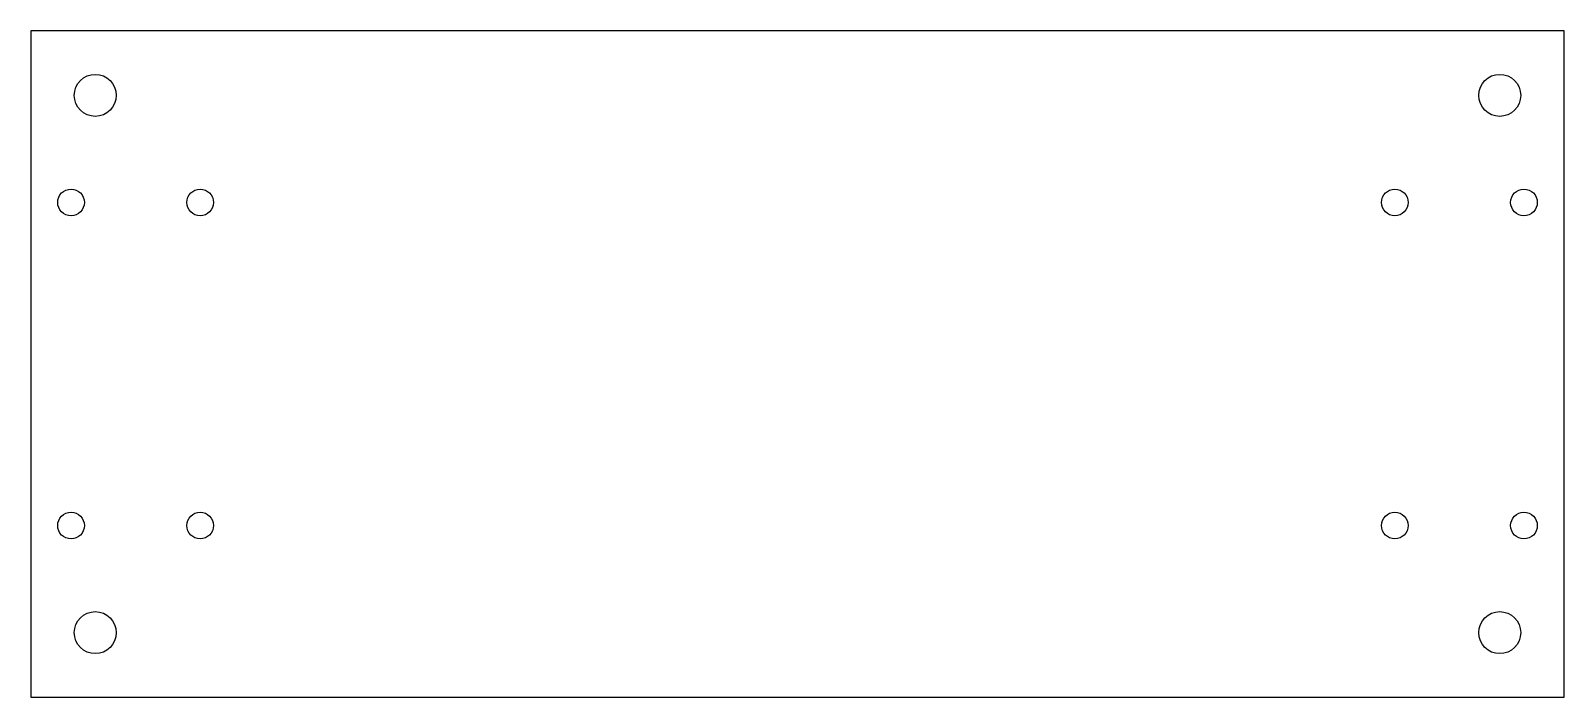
# Model space of a CAD drawing. Header units: millimetres. Extents: x -16 to 174, y 0 to 82.
import ezdxf

# ---------------------------------------------------------------- set-up
doc = ezdxf.new("R2010")
doc.units = ezdxf.units.MM

msp = doc.modelspace()

# ---------------------------------------------------------------- linework, layer by layer
at = {"color": 7, "linetype": 'Continuous', "lineweight": 25}
for p, q in [((173.75, 82.5), (-16.25, 82.5)), ((-16.25, 82.5), (-16.25, 0)), ((173.75, 0), (173.75, 82.5)), ((-16.25, 0), (173.75, 0))]:
    msp.add_line(p, q, dxfattribs=at)
for centre, radius in [((-8.25, 74.5), 2.6), ((165.75, 74.5), 2.6), ((-11.25, 61.25), 1.65), ((4.75, 61.25), 1.65), ((152.75, 61.25), 1.65), ((168.75, 61.25), 1.65), ((-11.25, 21.25), 1.65), ((4.75, 21.25), 1.65), ((152.75, 21.25), 1.65), ((168.75, 21.25), 1.65), ((-8.25, 8), 2.6), ((165.75, 8), 2.6)]:
    msp.add_circle(centre, radius, dxfattribs=at)

doc.saveas('drawing.dxf')
